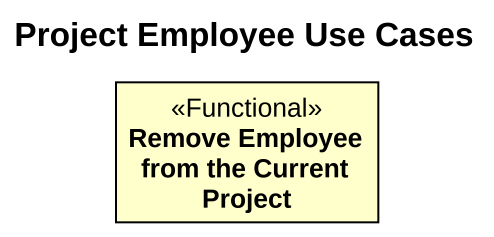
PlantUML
@startuml
title Project Employee Use Cases
hide circle
hide empty members
class "Remove Employee from the Current Project" as Remove_Employee_from_the <<Functional>>
@enduml
